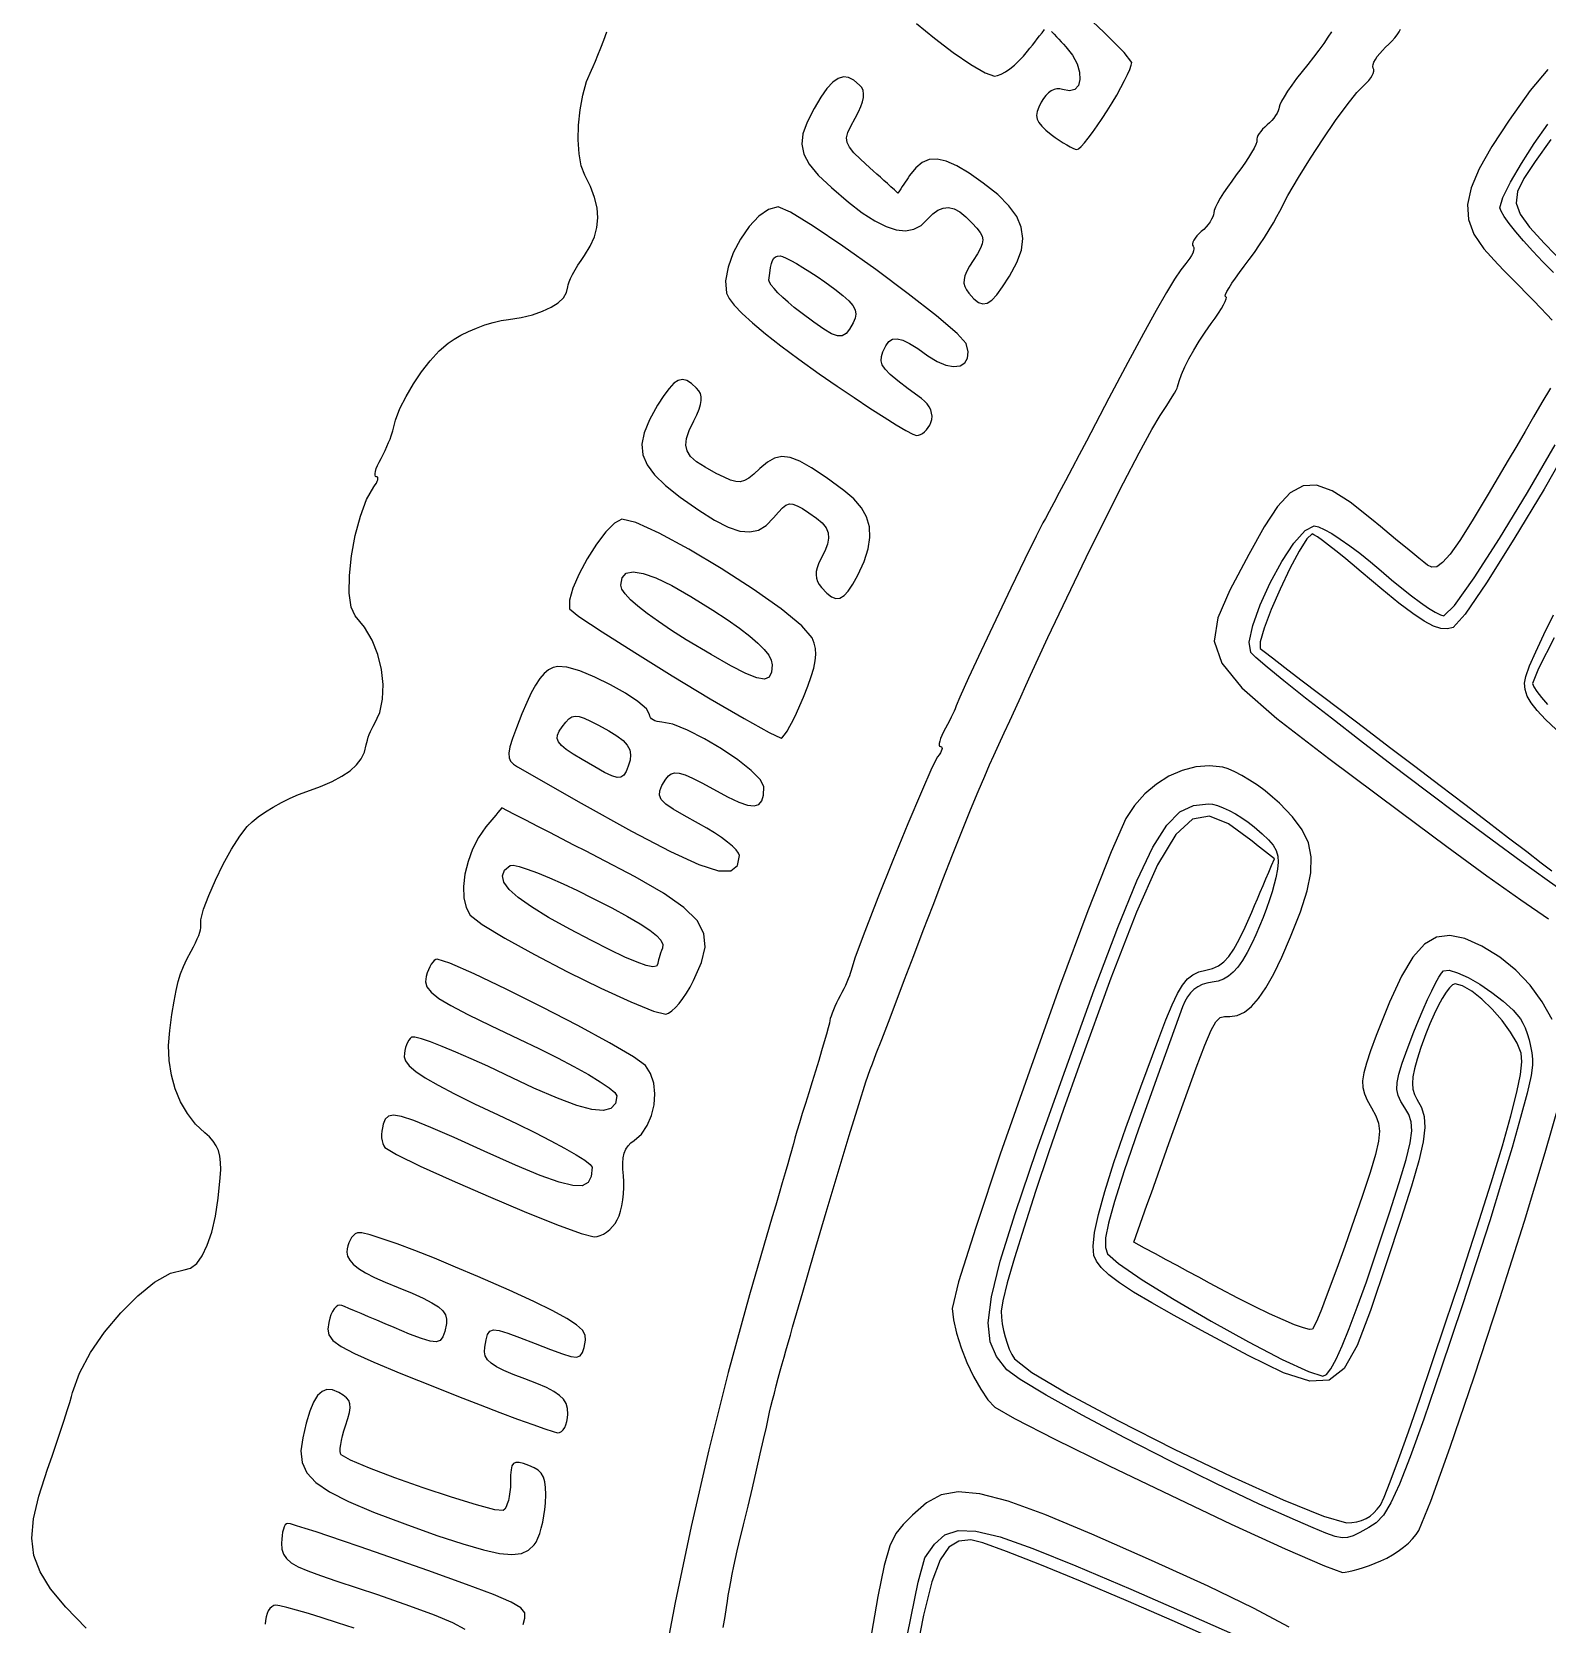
# Model space of a CAD drawing. Extents: x 7 to 348, y 3 to 340.
# Drawn here: x 10 to 62.3, y 200 to 255 of the extents above; entities that cross this region are included whole.
import ezdxf

# ---------------------------------------------------------------- set-up
doc = ezdxf.new("R2010")
doc.units = 0
doc.layers.get('0').update_dxf_attribs({"linetype": 'CONTINUOUS'})

msp = doc.modelspace()

# ---------------------------------------------------------------- linework, layer by layer
at = {"color": 7}
for points in [[(47.12523, 252.236111), (47.294444, 252.511989), (47.452517, 252.782098), (47.595973, 253.039618), (47.721342, 253.27772), (47.825146, 253.489584), (47.903909, 253.668392), (47.954156, 253.807313), (47.972416, 253.899532), (47.711543, 254.246177), (47.016803, 254.94381), (46.026499, 255.870004)], [(33.87112, 199.893118), (33.932904, 200.271803), (33.98196, 200.57905), (34.015974, 200.80097), (34.046606, 200.994089), (34.085973, 201.218792), (34.132438, 201.466975), (34.18437, 201.730539), (34.240137, 202.00138), (34.298103, 202.271393), (34.356638, 202.532474), (34.414107, 202.776526), (34.571102, 203.427793), (34.726414, 204.077892), (34.876695, 204.712485), (35.018596, 205.317231), (35.148768, 205.877789), (35.263867, 206.379826), (35.360545, 206.808999), (35.43545, 207.15097), (35.472345, 207.315743), (35.519383, 207.514001), (35.574636, 207.738221), (35.636166, 207.980878), (35.702045, 208.234452), (35.770343, 208.491415), (35.839123, 208.744244), (35.906456, 208.985414), (35.971517, 209.215064), (36.033786, 209.434876), (36.091789, 209.639639), (36.144048, 209.824145), (36.189087, 209.983183), (36.225435, 210.111546), (36.251625, 210.204027), (36.26616, 210.255414), (36.61294, 211.467892), (37.006685, 212.819592), (37.422114, 214.226448), (37.833941, 215.604378), (38.216885, 216.869312), (38.545668, 217.937182), (38.795003, 218.723904), (38.939611, 219.145414), (39.017538, 219.345202), (39.153759, 219.698615), (39.340748, 220.185971), (39.570985, 220.787595), (39.836942, 221.483806), (40.131103, 222.25493), (40.445936, 223.081286), (40.773923, 223.943192), (41.111215, 224.823822), (41.452721, 225.70383), (41.789042, 226.559776), (42.110793, 227.368224), (42.408571, 228.105727), (42.672991, 228.748852), (42.894654, 229.274153), (43.064168, 229.658192), (43.215851, 229.988948), (43.386409, 230.361544), (43.570031, 230.763242), (43.760909, 231.181312), (43.953232, 231.603017), (44.14119, 232.015631), (44.31897, 232.406413), (44.480765, 232.762637), (45.077346, 234.055768), (45.728845, 235.430946), (46.402442, 236.822429), (47.065319, 238.164463), (47.684662, 239.391303), (48.227655, 240.437202), (48.661478, 241.236415), (48.953316, 241.723192), (49.069492, 241.896149), (49.178851, 242.063072), (49.278932, 242.219906), (49.367273, 242.362603), (49.441408, 242.487109), (49.498871, 242.589372), (49.537205, 242.665343), (49.553941, 242.71097), (49.603299, 242.906547), (49.687288, 243.138054), (49.802277, 243.398641), (49.94463, 243.681467), (50.110712, 243.97968), (50.296888, 244.286436), (50.499526, 244.594888), (50.714992, 244.898192), (50.847566, 245.082444), (50.964177, 245.254334), (51.06278, 245.410101), (51.141322, 245.54598), (51.197761, 245.658214), (51.23005, 245.743041), (51.236146, 245.796695), (51.213992, 245.815406), (51.194688, 245.836996), (51.208912, 245.898904), (51.254039, 245.996779), (51.327471, 246.126279), (51.426581, 246.283065), (51.548764, 246.462798), (51.691393, 246.66113), (51.851862, 246.873728), (52.024418, 247.103604), (52.201702, 247.351465), (52.378661, 247.609495), (52.550255, 247.869885), (52.711437, 248.124813), (52.857163, 248.366475), (52.982382, 248.587048), (53.082055, 248.778728), (53.362857, 249.310621), (53.724189, 249.930965), (54.137585, 250.597199), (54.574587, 251.266748), (55.006731, 251.897055), (55.405556, 252.445545), (55.742603, 252.869658), (55.989403, 253.126827), (56.07689, 253.205996), (56.153324, 253.288241), (56.217405, 253.371158), (56.26783, 253.452351), (56.303297, 253.529417), (56.322488, 253.599961), (56.324181, 253.661582), (56.306966, 253.711877), (56.291951, 253.764872), (56.299966, 253.834228), (56.329247, 253.917004), (56.37804, 254.010256), (56.444602, 254.111043), (56.527181, 254.216425), (56.624028, 254.323455), (56.733395, 254.429195), (56.845443, 254.535805), (56.949975, 254.645329), (57.0447, 254.754651), (57.127335, 254.860654), (57.195587, 254.960219), (57.247172, 255.050231)], [(40.539769, 255.254407), (41.159554, 254.743097), (41.805993, 254.252259), (42.411574, 253.835332), (42.908784, 253.545741), (43.230114, 253.436922), (43.338874, 253.454081), (43.466735, 253.503817), (43.609012, 253.582641), (43.761017, 253.687049), (43.918068, 253.813536), (44.075474, 253.958604), (44.228552, 254.118739), (44.372617, 254.290449), (44.456251, 254.397312), (44.539885, 254.504176), (44.623519, 254.611039), (44.707152, 254.717906), (44.790786, 254.824769), (44.87442, 254.931632), (44.958054, 255.038496)], [(11.884803, 199.862496), (11.184859, 200.591036), (10.657263, 201.225181), (10.292022, 201.806062), (10.079146, 202.374805), (10.008641, 202.97254), (10.070516, 203.640402), (10.254779, 204.419516), (10.551438, 205.351013), (10.70641, 205.806294), (10.855101, 206.247732), (10.993964, 206.664475), (11.119449, 207.045664), (11.228009, 207.380445), (11.316094, 207.657962), (11.380156, 207.867357), (11.416645, 207.997778), (11.655849, 208.666822), (12.035858, 209.375039), (12.52074, 210.082861), (13.074566, 210.750714), (13.661407, 211.339035), (14.245332, 211.808255), (14.790411, 212.118801), (15.260714, 212.231111), (15.487916, 212.286904), (15.699073, 212.450765), (15.892107, 212.717422), (16.064941, 213.08161), (16.215498, 213.538054), (16.341701, 214.081484), (16.441473, 214.706632), (16.512737, 215.408225), (16.526944, 215.693049), (16.521737, 215.940956), (16.495219, 216.157426), (16.445497, 216.347957), (16.370673, 216.518033), (16.268852, 216.673148), (16.138136, 216.818789), (15.97663, 216.960447), (15.654614, 217.264364), (15.375575, 217.62446), (15.142416, 218.032265), (14.958039, 218.479322), (14.825343, 218.957164), (14.74723, 219.457332), (14.726602, 219.97136), (14.766361, 220.490788), (14.845013, 221.049672), (14.915886, 221.502932), (14.984963, 221.872598), (15.058232, 222.180689), (15.141677, 222.449229), (15.241284, 222.70024), (15.363038, 222.95575), (15.512926, 223.237778), (15.589439, 223.382388), (15.658487, 223.522867), (15.718727, 223.655738), (15.768814, 223.777528), (15.807402, 223.884767), (15.833149, 223.97398), (15.844709, 224.041699), (15.840735, 224.084444), (15.839719, 224.308563), (15.936838, 224.679823), (16.111723, 225.154236), (16.343992, 225.687822), (16.613263, 226.236586), (16.899154, 226.75655), (17.181282, 227.203725), (17.439265, 227.534123), (17.610143, 227.697623), (17.822579, 227.867763), (18.06813, 228.039563), (18.338356, 228.208036), (18.624817, 228.368205), (18.919071, 228.515082), (19.212679, 228.643685), (19.497198, 228.749033), (19.968121, 228.918287), (20.372008, 229.091826), (20.711764, 229.271912), (20.990296, 229.460809), (21.21051, 229.660789), (21.375312, 229.874112), (21.487608, 230.103048), (21.550305, 230.34986), (21.566028, 230.430838), (21.589503, 230.520488), (21.619589, 230.615837), (21.655142, 230.713912), (21.695018, 230.811747), (21.738074, 230.906371), (21.783165, 230.994814), (21.829148, 231.074101), (22.014013, 231.47495), (22.115305, 231.934656), (22.13657, 232.433216), (22.081359, 232.950636), (21.953216, 233.466914), (21.75569, 233.962047), (21.492317, 234.416038), (21.166667, 234.808889), (21.02446, 235.104534), (20.961855, 235.5852), (20.970843, 236.195517), (21.043421, 236.880115), (21.171578, 237.583622), (21.347308, 238.250668), (21.562605, 238.825879), (21.80946, 239.253889), (21.860509, 239.324755), (21.90081, 239.390865), (21.930006, 239.450776), (21.947738, 239.503037), (21.953645, 239.546206), (21.947371, 239.578831), (21.928558, 239.599462), (21.896847, 239.606658), (21.86669, 239.619612), (21.852331, 239.656758), (21.853093, 239.715483), (21.868319, 239.793185), (21.897331, 239.887255), (21.939458, 239.995095), (21.99403, 240.114094), (22.060376, 240.241653), (22.13161, 240.37568), (22.200192, 240.513224), (22.264468, 240.650375), (22.322786, 240.783237), (22.373493, 240.907897), (22.414935, 241.020453), (22.44546, 241.117001), (22.463415, 241.193639), (22.556406, 241.554635), (22.713995, 241.95663), (22.924733, 242.381515), (23.177167, 242.81119), (23.459848, 243.22755), (23.761323, 243.612489), (24.070142, 243.947902), (24.374853, 244.215689), (24.579787, 244.3563), (24.817855, 244.492896), (25.080495, 244.622097), (25.359145, 244.740526), (25.645241, 244.844807), (25.930221, 244.931562), (26.205521, 244.997416), (26.46258, 245.03899), (26.89193, 245.105448), (27.283583, 245.199543), (27.631514, 245.317967), (27.929697, 245.457416), (28.172106, 245.614577), (28.352715, 245.786154), (28.465502, 245.96883), (28.504435, 246.159308), (28.516175, 246.230981), (28.549847, 246.329739), (28.60308, 246.45114), (28.673511, 246.590744), (28.758788, 246.744109), (28.856538, 246.90679), (28.964409, 247.074346), (29.080038, 247.242338), (29.281421, 247.563956), (29.425727, 247.885483), (29.512979, 248.210629), (29.543196, 248.543109), (29.516385, 248.886633), (29.432585, 249.244917), (29.291801, 249.621672), (29.094056, 250.020613), (28.971597, 250.341384), (28.895564, 250.753942), (28.864271, 251.231219), (28.87604, 251.746148), (28.929162, 252.27166), (29.021957, 252.780693), (29.152742, 253.246173), (29.319826, 253.641039), (29.382439, 253.770291), (29.459596, 253.946547), (29.548262, 254.16197), (29.645408, 254.40872), (29.74801, 254.678956), (29.853039, 254.964842)], [(54.864059, 254.96303), (54.743189, 254.774051), (54.596857, 254.56121), (54.429107, 254.330604), (54.243997, 254.088324), (54.045572, 253.84046), (53.847148, 253.592784), (53.662035, 253.351044), (53.494288, 253.121293), (53.347953, 252.909584), (53.227086, 252.721974), (53.135736, 252.564516), (53.077957, 252.443268), (53.057806, 252.364282), (53.049339, 252.302882), (53.025096, 252.232033), (52.986782, 252.154258), (52.936086, 252.072078), (52.874709, 251.988012), (52.804348, 251.904582), (52.726706, 251.824307), (52.643478, 251.74971), (52.561487, 251.676871), (52.487387, 251.601633), (52.422628, 251.52617), (52.368659, 251.452642), (52.326932, 251.383221), (52.298908, 251.320074), (52.28601, 251.265365), (52.289707, 251.221265), (52.286038, 251.163478), (52.252045, 251.069546), (52.190644, 250.944383), (52.104767, 250.792909), (51.997345, 250.620039), (51.87131, 250.430693), (51.729589, 250.229793), (51.575118, 250.02225), (51.41941, 249.812525), (51.27415, 249.605363), (51.142513, 249.406125), (51.027683, 249.220166), (50.932836, 249.052842), (50.861152, 248.90951), (50.81581, 248.795526), (50.799977, 248.71625), (50.7912, 248.65039), (50.766026, 248.574865), (50.726247, 248.492332), (50.673612, 248.405452), (50.609887, 248.316885), (50.536836, 248.229295), (50.456225, 248.145337), (50.369814, 248.067672), (50.286437, 247.992928), (50.214516, 247.917338), (50.155201, 247.842972), (50.109653, 247.771909), (50.079027, 247.706219), (50.064464, 247.647976), (50.067004, 247.599256), (50.088058, 247.56213), (50.109676, 247.523183), (50.113966, 247.469242), (50.101943, 247.402745), (50.07468, 247.326136), (50.033199, 247.241853), (49.978547, 247.152332), (49.911768, 247.060017), (49.833905, 246.967347), (49.663336, 246.752316), (49.445141, 246.426541), (49.166247, 245.966671), (48.813582, 245.349344), (48.374077, 244.551206), (47.834654, 243.548899), (47.18225, 242.319068), (46.403788, 240.838352), (46.156031, 240.366378), (45.913238, 239.905309), (45.681556, 239.466721), (45.467137, 239.062187), (45.276124, 238.703287), (45.114667, 238.401595), (44.988912, 238.168682), (44.905007, 238.01613), (44.666975, 237.555662), (44.278663, 236.766591), (43.795744, 235.766291), (43.273904, 234.672138), (42.768819, 233.601503), (42.33617, 232.671761), (42.031632, 232.000284), (41.910889, 231.704444), (41.899459, 231.663138), (41.874877, 231.599548), (41.838682, 231.51686), (41.792404, 231.418254), (41.737574, 231.306915), (41.67573, 231.186028), (41.6084, 231.058771), (41.53712, 230.928333), (41.470055, 230.800775), (41.414816, 230.681776), (41.372082, 230.573936), (41.342541, 230.479865), (41.326878, 230.402164), (41.325749, 230.343439), (41.339889, 230.306293), (41.369971, 230.293339), (41.401424, 230.286142), (41.419486, 230.265512), (41.424595, 230.232887), (41.417144, 230.189718), (41.39753, 230.137456), (41.366186, 230.077546), (41.323514, 230.011436), (41.269926, 229.94057), (41.070967, 229.555579), (40.708755, 228.736946), (40.239781, 227.6242), (39.720534, 226.356867), (39.207505, 225.074477), (38.75718, 223.916556), (38.426046, 223.022634), (38.270598, 222.532236), (38.252818, 222.464023), (38.223949, 222.378118), (38.185499, 222.277988), (38.138975, 222.167111), (38.085889, 222.048959), (38.027751, 221.927002), (37.966074, 221.804715), (37.902365, 221.68557), (37.839035, 221.566424), (37.778444, 221.444137), (37.722025, 221.32218), (37.671211, 221.204028), (37.627439, 221.093151), (37.592141, 220.993022), (37.566741, 220.907116), (37.552686, 220.838903), (37.533241, 220.744771), (37.492407, 220.584573), (37.432688, 220.366994), (37.356604, 220.100717), (37.266674, 219.794418), (37.165413, 219.456785), (37.055335, 219.096497), (36.938963, 218.722236), (36.821243, 218.345094), (36.707304, 217.976552), (36.599932, 217.625868), (36.501917, 217.302306), (36.416048, 217.015122), (36.345114, 216.773579), (36.291901, 216.586937), (36.259197, 216.464459), (36.22609, 216.339098), (36.171725, 216.144201), (36.098968, 215.889609), (36.010692, 215.585159), (35.909761, 215.240692), (35.799045, 214.866045), (35.681415, 214.471058), (35.56, 214.065556), (34.773074, 211.365815), (34.044738, 208.685522), (33.374804, 206.023831), (32.763085, 203.3799), (32.209396, 200.752885), (31.713551, 198.141937)], [(45.20596, 254.9705), (45.288096, 254.883071), (45.370231, 254.795641), (45.452369, 254.708208), (45.534504, 254.620779), (45.616642, 254.533349), (45.698777, 254.44592), (45.926152, 254.155866), (46.081439, 253.859671), (46.166092, 253.575524), (46.181558, 253.321625), (46.129313, 253.11617), (46.010805, 252.977354), (45.827487, 252.923367), (45.580819, 252.972412), (45.48555, 252.995667), (45.387599, 252.994538), (45.288762, 252.970013), (45.190836, 252.92319), (45.095612, 252.855146), (45.004891, 252.766946), (44.920464, 252.659665), (44.844132, 252.534364), (44.75813, 252.359112), (44.704745, 252.208267), (44.686175, 252.074799), (44.704632, 251.951685), (44.762296, 251.831898), (44.861381, 251.708418), (45.00409, 251.574213), (45.192617, 251.422258), (45.331216, 251.318858), (45.468848, 251.222146), (45.601904, 251.134259), (45.726776, 251.057328), (45.83986, 250.993492), (45.93754, 250.944882), (46.016215, 250.913635), (46.072275, 250.901866), (46.131872, 250.927972), (46.220685, 251.005213), (46.334395, 251.128124), (46.468685, 251.291228), (46.619233, 251.489055), (46.781723, 251.716131), (46.951832, 251.966987), (47.12523, 252.236111)], [(43.749832, 246.529832), (44.004732, 246.999458), (44.159712, 247.430874), (44.212121, 247.833453), (44.15932, 248.216555), (43.998659, 248.589552), (43.7275, 248.961811), (43.343195, 249.342696), (42.8431, 249.741574), (42.354839, 250.082225), (41.93343, 250.333084), (41.569871, 250.495082), (41.255165, 250.569154), (40.980306, 250.556228), (40.7363, 250.45725), (40.51414, 250.273143), (40.30483, 250.004845), (40.254329, 249.928784), (40.203826, 249.852725), (40.153325, 249.776663), (40.102821, 249.700604), (40.05232, 249.624545), (40.001817, 249.548483), (39.951316, 249.472425), (39.900812, 249.396363), (39.779442, 249.506046), (39.658073, 249.615729), (39.536703, 249.725411), (39.415333, 249.835094), (39.293961, 249.944774), (39.172591, 250.054457), (39.051222, 250.16414), (38.929852, 250.273823), (38.613083, 250.563019), (38.380272, 250.791718), (38.225657, 250.979384), (38.143474, 251.145489), (38.127951, 251.309502), (38.173352, 251.490892), (38.273905, 251.709126), (38.423844, 251.983672), (38.536643, 252.197006), (38.622108, 252.385424), (38.680568, 252.551297), (38.712343, 252.697011), (38.717762, 252.82494), (38.697131, 252.937462), (38.650793, 253.036959), (38.579064, 253.125805), (38.383345, 253.293084), (38.197395, 253.388704), (38.016251, 253.410096), (37.834957, 253.35471), (37.64856, 253.219977), (37.452102, 253.003335), (37.240625, 252.702218), (37.009172, 252.314064), (36.769415, 251.848699), (36.623571, 251.447249), (36.580185, 251.086496), (36.647803, 250.743209), (36.834976, 250.394168), (37.150249, 250.016145), (37.602168, 249.585917), (38.199283, 249.08026), (38.671709, 248.717274), (39.101835, 248.438134), (39.491945, 248.242351), (39.844325, 248.129436), (40.161255, 248.098897), (40.445024, 248.150247), (40.697915, 248.282996), (40.922222, 248.496667), (41.100389, 248.682685), (41.279496, 248.811062), (41.461222, 248.881657), (41.647243, 248.894329), (41.839244, 248.848922), (42.038899, 248.745293), (42.247893, 248.583298), (42.4679, 248.362792), (42.624327, 248.184619), (42.73646, 248.036526), (42.804548, 247.905905), (42.82882, 247.780158), (42.809544, 247.646684), (42.746941, 247.492884), (42.641266, 247.30616), (42.492758, 247.073905), (42.36766, 246.873124), (42.274371, 246.698618), (42.212291, 246.545648), (42.180818, 246.409467), (42.179407, 246.285331), (42.207347, 246.168503), (42.264099, 246.054234), (42.349056, 245.937786), (42.524553, 245.745694), (42.682812, 245.622394), (42.832398, 245.571504), (42.981874, 245.59665), (43.139797, 245.701433), (43.314733, 245.889481), (43.515238, 246.164413), (43.74988, 246.529846), (43.74988, 246.529846), (43.74988, 246.529846), (43.74988, 246.529846), (43.749877, 246.529846), (43.749877, 246.529846), (43.749877, 246.529846), (43.749877, 246.529846), (43.749832, 246.529832)], [(62.325656, 253.667929), (61.726428, 252.941147), (60.99814, 251.911965), (60.396941, 251.003582), (59.958137, 250.235446), (59.679431, 249.578408), (59.558535, 249.003315), (59.593158, 248.481017), (59.781005, 247.982365), (60.119788, 247.478206), (60.607211, 246.93939), (60.836387, 246.707443), (61.082239, 246.457224), (61.337094, 246.196629), (61.593278, 245.933553), (61.843118, 245.675892), (62.078946, 245.431541), (62.293082, 245.2084), (62.477862, 245.014358)], [(62.529367, 246.654069), (62.157421, 247.029337), (61.810426, 247.395678), (61.49598, 247.743909), (61.221674, 248.064855), (60.995106, 248.349335), (60.82387, 248.588166), (60.715559, 248.772172), (60.677766, 248.89217), (60.776022, 249.239275), (61.038582, 249.772689), (61.417135, 250.420725), (61.863376, 251.111693), (62.328998, 251.773904)], [(62.436474, 251.242189), (61.89157, 250.483034), (61.506515, 249.904676), (61.288112, 249.448103), (61.243159, 249.054293), (61.378465, 248.66423), (61.700831, 248.218904), (62.21706, 247.659291), (62.933953, 246.926379)], [(41.03946, 241.480667), (41.06878, 241.58737), (41.076767, 241.696646), (41.064152, 241.806676), (41.031643, 241.91564), (40.979945, 242.021713), (40.909773, 242.123076), (40.821844, 242.217911), (40.716866, 242.304398), (40.249994, 242.644684), (39.892368, 242.916998), (39.632278, 243.135525), (39.458005, 243.314454), (39.357836, 243.46798), (39.320058, 243.610285), (39.332956, 243.755562), (39.384819, 243.918001), (39.480459, 244.126388), (39.58864, 244.271828), (39.717116, 244.353661), (39.873654, 244.371216), (40.066008, 244.323842), (40.30194, 244.210871), (40.589208, 244.03164), (40.935574, 243.785486), (41.257957, 243.582596), (41.557674, 243.459545), (41.823564, 243.412814), (42.044473, 243.438892), (42.209246, 243.534269), (42.30672, 243.695426), (42.325742, 243.918856), (42.255158, 244.201038), (41.939896, 244.554872), (41.229929, 245.160348), (40.251834, 245.925368), (39.132191, 246.757825), (37.997582, 247.565618), (36.974585, 248.256645), (36.189779, 248.738802), (35.769745, 248.919989), (35.437284, 248.833457), (35.094776, 248.596774), (34.762866, 248.244309), (34.462195, 247.810424), (34.213402, 247.329486), (34.037129, 246.835862), (33.954017, 246.363919), (33.984709, 245.948025), (34.072079, 245.761219), (34.251849, 245.525651), (34.522461, 245.242675), (34.882359, 244.913641), (35.329989, 244.539905), (35.863792, 244.122823), (36.482218, 243.663747), (37.183706, 243.16403), (37.799546, 242.737445), (38.386797, 242.339007), (38.931695, 241.977472), (39.420481, 241.661589), (39.839392, 241.400118), (40.174664, 241.201812), (40.412529, 241.075424), (40.539233, 241.029707), (40.607657, 241.036763), (40.678501, 241.061598), (40.749711, 241.10238), (40.819234, 241.157249), (40.885023, 241.224364), (40.94502, 241.301871), (40.997178, 241.387921), (41.03946, 241.480667)], [(36.547778, 245.274084), (36.321585, 245.451074), (36.11168, 245.626729), (35.922577, 245.796449), (35.758792, 245.955639), (35.624838, 246.099697), (35.52523, 246.22403), (35.464482, 246.324038), (35.447097, 246.395121), (35.474755, 246.633848), (35.503324, 246.823332), (35.535314, 246.968939), (35.573219, 247.076033), (35.619543, 247.149987), (35.676775, 247.196164), (35.747421, 247.219927), (35.83397, 247.226644), (35.91481, 247.208441), (36.040114, 247.156309), (36.203568, 247.073891), (36.398866, 246.964841), (36.619696, 246.832814), (36.859752, 246.68147), (37.112719, 246.514456), (37.372293, 246.335434), (37.727357, 246.078923), (38.00451, 245.862018), (38.209593, 245.676364), (38.348449, 245.513603), (38.426915, 245.365374), (38.450847, 245.223326), (38.426068, 245.079094), (38.358414, 244.924323), (38.230731, 244.702646), (38.109308, 244.550142), (37.97692, 244.47014), (37.81635, 244.465963), (37.610375, 244.540938), (37.341773, 244.698393), (36.993322, 244.941654), (36.547778, 245.274084)], [(38.516086, 236.205985), (38.734215, 236.680446), (38.874327, 237.113775), (38.935575, 237.51104), (38.917118, 237.877302), (38.81812, 238.217623), (38.637735, 238.537061), (38.375122, 238.840687), (38.029442, 239.133558), (37.419969, 239.578227), (36.922826, 239.912042), (36.517301, 240.140431), (36.182673, 240.268819), (35.898229, 240.302635), (35.643253, 240.247305), (35.397025, 240.10826), (35.138834, 239.890929), (34.930859, 239.700791), (34.757992, 239.562279), (34.605468, 239.473757), (34.458518, 239.433585), (34.302378, 239.440133), (34.122278, 239.491746), (33.903454, 239.586795), (33.631138, 239.723639), (33.244866, 239.934375), (32.951584, 240.12527), (32.746078, 240.308432), (32.623145, 240.495966), (32.577569, 240.699979), (32.604126, 240.932581), (32.697637, 241.20587), (32.852876, 241.531961), (32.957911, 241.746569), (33.035788, 241.933572), (33.086796, 242.09642), (33.111237, 242.238564), (33.109261, 242.363456), (33.081434, 242.47455), (33.027899, 242.575292), (32.948959, 242.669136), (32.771839, 242.828445), (32.612147, 242.927592), (32.462484, 242.963308), (32.315452, 242.932328), (32.163653, 242.831386), (31.999688, 242.657215), (31.816156, 242.406548), (31.60566, 242.07612), (31.32398, 241.570377), (31.142867, 241.127351), (31.066192, 240.73128), (31.09783, 240.366409), (31.241644, 240.016987), (31.501509, 239.667257), (31.881293, 239.301463), (32.384865, 238.903849), (33.025001, 238.449587), (33.573271, 238.104815), (34.041721, 237.866846), (34.442386, 237.732996), (34.787315, 237.700577), (35.088551, 237.766908), (35.358135, 237.929296), (35.60811, 238.185063), (35.774478, 238.38526), (35.912493, 238.531036), (36.034393, 238.624169), (36.152418, 238.666429), (36.278806, 238.659599), (36.425787, 238.605435), (36.605605, 238.505721), (36.830497, 238.362225), (37.09024, 238.180107), (37.285476, 238.01116), (37.418549, 237.845989), (37.491805, 237.6752), (37.507582, 237.489388), (37.468248, 237.279163), (37.37614, 237.035123), (37.2336, 236.747871), (37.161955, 236.600452), (37.111867, 236.464721), (37.083407, 236.338581), (37.076662, 236.219949), (37.091676, 236.10673), (37.128552, 235.996833), (37.187353, 235.888169), (37.268158, 235.778647), (37.443989, 235.587867), (37.604073, 235.46341), (37.753454, 235.407), (37.897158, 235.420349), (38.040228, 235.505207), (38.187689, 235.663283), (38.344582, 235.896305), (38.516086, 236.205985)], [(62.418251, 242.665442), (62.127607, 242.168299), (61.836963, 241.671159), (61.546319, 241.174019), (61.255676, 240.676879), (60.965032, 240.179739), (60.273274, 239.004308), (59.721775, 238.090199), (59.289448, 237.410027), (58.955198, 236.936401), (58.697935, 236.641936), (58.49657, 236.499248), (58.330008, 236.480931), (58.177159, 236.559629), (58.054299, 236.656335), (57.881867, 236.794856), (57.667771, 236.968702), (57.419917, 237.171394), (57.146218, 237.396441), (56.854578, 237.63736), (56.552905, 237.887665), (56.249107, 238.140869), (55.50515, 238.727635), (54.882762, 239.120672), (54.351722, 239.311318), (53.881816, 239.290914), (53.442819, 239.050796), (53.004517, 238.582304), (52.536688, 237.876774), (52.009116, 236.925544), (51.358072, 235.693018), (50.938168, 234.735802), (50.819899, 233.933865), (51.07377, 233.167174), (51.770272, 232.315695), (52.979904, 231.259397), (54.773161, 229.878241), (57.220544, 228.052201), (58.842199, 226.849398), (60.228759, 225.838187), (61.394854, 225.008829), (62.355103, 224.351573)], [(63.209678, 240.933763), (62.199029, 239.179015), (61.162051, 237.448872), (60.215997, 235.942889), (59.478124, 234.860626), (59.065685, 234.401639), (58.865285, 234.354271), (58.642654, 234.368608), (58.380873, 234.454883), (58.063028, 234.62335), (57.672201, 234.884259), (57.191475, 235.247863), (56.603937, 235.724406), (55.892669, 236.324143), (55.581663, 236.586689), (55.284892, 236.831618), (55.00933, 237.053574), (54.761943, 237.247199), (54.549703, 237.407123), (54.379577, 237.527993), (54.258532, 237.604447), (54.193542, 237.631117), (54.015973, 237.469663), (53.747839, 237.042317), (53.42787, 236.434596), (53.094791, 235.732018), (52.787327, 235.020098), (52.544204, 234.384362), (52.404148, 233.910319), (52.405842, 233.683494), (52.538156, 233.577979), (52.828619, 233.353082), (53.258932, 233.022767), (53.810792, 232.601), (54.465903, 232.101743), (55.20596, 231.538961), (56.012667, 230.926623), (56.867719, 230.278692), (57.745983, 229.612972), (58.619221, 228.949648), (59.464462, 228.306263), (60.258743, 227.700357), (60.979098, 227.149468), (61.602561, 226.671135), (62.106167, 226.282899), (62.466951, 226.002302)], [(58.137778, 228.755733), (56.970018, 229.644095), (55.869851, 230.488614), (54.86212, 231.269675), (53.971675, 231.96767), (53.223363, 232.56299), (52.642033, 233.036025), (52.252527, 233.367165), (52.0797, 233.536798), (52.026501, 233.897763), (52.148088, 234.474704), (52.40375, 235.18622), (52.752777, 235.950907), (53.154461, 236.687366), (53.568095, 237.31419), (53.952967, 237.74998), (54.268373, 237.913333), (54.412351, 237.881651), (54.616426, 237.790855), (54.871146, 237.647302), (55.167053, 237.457369), (55.494696, 237.227415), (55.844618, 236.963811), (56.207364, 236.672919), (56.573482, 236.361111), (56.936787, 236.049304), (57.29147, 235.758411), (57.628646, 235.494807), (57.939424, 235.264853), (58.214915, 235.07492), (58.446227, 234.931368), (58.624476, 234.840571), (58.740768, 234.808889), (59.109184, 235.165463), (59.786026, 236.114415), (60.663348, 237.474596), (61.633213, 239.064856), (62.587674, 240.704037)], [(36.640194, 231.997673), (36.791683, 232.377519), (36.908723, 232.708086), (36.992346, 232.996286), (37.043586, 233.24903), (37.063454, 233.473238), (37.053012, 233.675823), (37.013281, 233.863701), (36.945288, 234.043784), (36.586005, 234.460119), (35.866457, 235.045673), (34.90063, 235.729484), (33.802526, 236.440591), (32.68614, 237.108026), (31.66546, 237.660832), (30.854483, 238.028043), (30.367207, 238.138699), (30.115837, 238.005744), (29.814647, 237.701969), (29.492293, 237.276569), (29.177434, 236.778744), (28.898731, 236.257685), (28.684844, 235.762588), (28.564431, 235.342647), (28.566124, 235.047059), (28.888662, 234.785744), (29.690893, 234.250298), (30.817416, 233.535514), (32.112822, 232.736176), (33.421701, 231.947074), (34.588645, 231.262998), (35.45825, 230.778733), (35.875107, 230.589068), (35.922131, 230.615371), (35.989319, 230.696028), (36.073532, 230.825252), (36.171632, 230.997263), (36.280479, 231.206288), (36.396941, 231.446547), (36.517879, 231.712265), (36.640194, 231.997673)], [(32.596667, 233.983084), (32.086214, 234.304784), (31.636386, 234.605604), (31.249476, 234.883638), (30.927774, 235.136972), (30.673573, 235.363695), (30.489167, 235.5619), (30.376839, 235.729678), (30.338889, 235.865114), (30.38532, 236.120889), (30.526428, 236.274254), (30.76494, 236.32447), (31.103581, 236.270797), (31.54507, 236.112499), (32.092135, 235.848827), (32.7475, 235.479048), (33.513889, 235.00242), (34.010092, 234.674427), (34.433524, 234.376578), (34.786217, 234.106999), (35.070215, 233.863811), (35.287554, 233.645137), (35.440273, 233.449094), (35.530409, 233.273812), (35.56, 233.117407), (35.536491, 232.856986), (35.452976, 232.690467), (35.289888, 232.62356), (35.027678, 232.661974), (34.646799, 232.811424), (34.127702, 233.077619), (33.450838, 233.466267), (32.596667, 233.983084)], [(62.617917, 230.881388), (62.248011, 231.230867), (61.964621, 231.533703), (61.75916, 231.799889), (61.623036, 232.039428), (61.54766, 232.262316), (61.524433, 232.478552), (61.570799, 232.708013), (61.703847, 233.077444), (61.914495, 233.568172), (62.193664, 234.161522), (62.532274, 234.838819)], [(62.548937, 234.048898), (62.009463, 232.991242), (61.806647, 232.471276), (61.842647, 232.355026), (61.945828, 232.191159), (62.108955, 231.987228), (62.32479, 231.750774)], [(34.42679, 226.536275), (34.398822, 226.619277), (34.317074, 226.727015), (34.187305, 226.854961), (34.015282, 226.998592), (33.806776, 227.153383), (33.567551, 227.314805), (33.303368, 227.478342), (33.02, 227.639462), (32.521514, 227.91387), (32.148732, 228.132403), (31.889802, 228.311027), (31.732869, 228.465713), (31.666084, 228.612426), (31.677599, 228.767143), (31.755546, 228.945824), (31.88808, 229.164444), (31.97709, 229.281115), (32.077231, 229.35677), (32.199656, 229.389068), (32.355525, 229.375662), (32.55599, 229.314214), (32.812214, 229.202378), (33.135353, 229.037811), (33.53656, 228.818169), (34.01691, 228.56013), (34.404512, 228.377967), (34.708208, 228.272106), (34.936851, 228.242978), (35.099281, 228.291006), (35.204349, 228.41662), (35.260901, 228.620247), (35.277778, 228.902316), (35.159208, 229.144409), (34.839789, 229.466402), (34.373967, 229.833715), (33.81618, 230.211777), (33.220877, 230.566011), (32.642497, 230.861842), (32.135482, 231.064695), (31.754276, 231.139997), (31.668379, 231.145218), (31.588244, 231.160148), (31.515626, 231.18377), (31.452278, 231.215023), (31.399954, 231.252861), (31.360409, 231.296233), (31.335404, 231.344097), (31.326684, 231.395403), (31.216908, 231.595253), (30.922011, 231.851908), (30.493634, 232.138203), (29.983413, 232.426962), (29.442994, 232.691011), (28.924016, 232.903186), (28.478116, 233.03631), (28.156939, 233.063206), (27.995965, 233.02037), (27.842008, 232.937883), (27.692545, 232.812387), (27.545053, 232.640525), (27.397009, 232.418935), (27.245889, 232.14426), (27.089172, 231.813137), (26.924333, 231.422214), (26.735664, 230.945526), (26.598051, 230.571997), (26.510112, 230.285603), (26.470466, 230.07033), (26.477733, 229.91016), (26.530529, 229.789073), (26.627474, 229.691054), (26.767185, 229.600083), (28.963452, 228.34243), (30.706366, 227.37445), (32.045629, 226.676258), (33.030949, 226.22797), (33.712022, 226.009711), (34.138555, 226.001583), (34.360249, 226.183729), (34.42679, 226.536275)], [(29.00021, 229.845227), (28.687818, 230.03556), (28.45089, 230.194375), (28.284083, 230.330513), (28.182062, 230.452823), (28.139492, 230.570148), (28.151035, 230.691334), (28.211353, 230.825226), (28.31511, 230.980669), (28.434789, 231.136661), (28.541371, 231.248983), (28.646634, 231.318141), (28.762356, 231.344642), (28.900309, 231.328979), (29.072276, 231.271657), (29.290024, 231.173181), (29.565338, 231.034057), (29.920805, 230.841271), (30.201602, 230.666346), (30.412614, 230.502519), (30.558723, 230.343033), (30.644815, 230.181125), (30.675775, 230.01003), (30.656471, 229.822993), (30.59182, 229.613251), (30.515905, 229.432084), (30.437088, 229.306264), (30.339242, 229.238141), (30.206242, 229.23007), (30.021962, 229.284389), (29.770276, 229.403458), (29.435064, 229.589624), (29.00021, 229.845227)], [(62.476679, 220.877982), (62.138992, 221.488714), (61.720953, 222.057942), (61.229771, 222.574414), (60.672647, 223.026882), (60.056793, 223.404086), (59.46357, 223.666575), (58.947806, 223.776348), (58.490406, 223.717282), (58.072277, 223.47325), (57.674324, 223.028135), (57.277454, 222.365804), (56.862574, 221.470141), (56.410586, 220.325016), (56.213575, 219.789711), (56.070175, 219.367286), (55.978747, 219.033127), (55.937644, 218.76262), (55.945207, 218.531149), (55.999823, 218.314103), (56.099834, 218.086867), (56.243595, 217.824823), (56.388971, 217.554059), (56.482813, 217.300686), (56.51785, 217.021131), (56.48682, 216.671824), (56.382457, 216.209189), (56.197494, 215.58966), (55.924667, 214.76966), (55.556709, 213.705621), (55.321319, 213.036559), (55.093997, 212.403955), (54.880273, 211.822253), (54.685672, 211.305905), (54.515721, 210.869355), (54.375947, 210.527053), (54.271884, 210.293447), (54.20905, 210.182988), (54.108773, 210.172884), (53.897395, 210.226947), (53.587966, 210.339435), (53.193535, 210.504631), (52.72716, 210.716808), (52.201888, 210.970249), (51.630772, 211.259234), (51.026867, 211.578032), (50.653563, 211.779124), (50.28026, 211.980216), (49.906956, 212.181307), (49.533652, 212.382399), (49.160348, 212.583491), (48.787044, 212.784583), (48.413741, 212.985675), (48.040437, 213.186766), (48.192151, 213.612106), (48.343862, 214.037446), (48.495577, 214.462786), (48.647291, 214.888129), (48.799005, 215.313469), (48.950716, 215.738809), (49.102431, 216.164149), (49.254145, 216.589489), (49.790706, 218.093527), (50.193293, 219.208313), (50.489683, 219.992013), (50.707651, 220.50279), (50.874978, 220.798811), (51.019442, 220.93824), (51.168816, 220.979244), (51.350884, 220.98009), (51.607683, 221.015571), (51.85649, 221.126231), (52.102154, 221.318399), (52.349521, 221.598397), (52.60344, 221.972556), (52.868759, 222.4472), (53.15033, 223.028657), (53.452993, 223.723254), (53.792648, 224.586876), (54.025856, 225.317894), (54.150531, 225.941596), (54.164586, 226.483285), (54.065943, 226.968253), (53.852513, 227.421798), (53.522214, 227.869217), (53.072961, 228.335803), (52.831924, 228.552426), (52.573572, 228.761869), (52.30596, 228.959021), (52.03713, 229.138776), (51.775134, 229.296025), (51.52802, 229.425655), (51.30384, 229.522559), (51.110636, 229.581625), (50.652206, 229.633334), (50.182746, 229.595149), (49.713577, 229.473066), (49.256024, 229.273072), (48.821408, 229.001153), (48.421053, 228.6633), (48.066283, 228.265507), (47.768417, 227.813757), (47.255354, 226.665519), (46.455906, 224.623384), (45.479538, 221.996285), (44.435711, 219.093155), (43.43389, 216.222924), (42.583535, 213.694526), (41.994108, 211.816891), (41.775072, 210.898949), (41.815111, 210.505918), (41.921323, 210.045441), (42.08114, 209.546616), (42.282003, 209.038548), (42.511339, 208.550335), (42.756588, 208.111076), (43.00518, 207.749874), (43.244553, 207.495829), (43.918296, 207.104161), (45.31483, 206.388936), (47.190711, 205.465982), (49.302492, 204.451119), (51.406733, 203.460164), (53.259984, 202.608942), (54.618808, 202.013272), (55.239756, 201.788979), (55.334826, 201.797135), (55.461236, 201.820503), (55.613526, 201.857443), (55.786226, 201.906319), (55.973878, 201.965495), (56.171013, 202.03333), (56.372173, 202.108187), (56.571904, 202.188329)], [(63.05646, 225.159533), (62.306711, 225.684097), (61.415078, 226.323652), (60.406449, 227.060543), (59.305715, 227.877124), (58.137778, 228.755733)], [(32.849569, 222.217107), (33.12057, 222.842701), (33.248439, 223.374241), (33.207108, 223.84532), (32.970512, 224.289535), (32.51259, 224.740481), (31.807269, 225.231754), (30.828491, 225.796946), (29.550185, 226.46966), (29.134593, 226.683037), (28.719004, 226.896411), (28.303412, 227.109788), (27.88782, 227.323165), (27.472229, 227.536539), (27.056638, 227.749916), (26.641047, 227.96329), (26.225455, 228.176667), (26.157352, 228.094774), (26.089248, 228.012882), (26.021145, 227.930989), (25.953041, 227.849097), (25.884938, 227.767205), (25.816834, 227.685312), (25.748731, 227.60342), (25.680627, 227.521527), (25.427413, 227.161132), (25.220142, 226.754735), (25.062389, 226.322498), (24.957726, 225.884576), (24.909727, 225.461133), (24.921964, 225.072327), (24.99801, 224.738317), (25.141439, 224.479268), (25.551915, 224.157723), (26.33004, 223.682501), (27.353881, 223.115341), (28.501501, 222.51799), (29.65097, 221.952188), (30.68035, 221.479677), (31.46771, 221.162203), (31.891111, 221.061503), (31.987073, 221.095847), (32.097709, 221.171129), (32.21909, 221.28261), (32.347284, 221.42555), (32.478359, 221.595211), (32.608385, 221.786848), (32.733432, 221.995729), (32.849569, 222.217107)], [(53.622222, 203.592348), (52.371628, 204.145679), (50.897776, 204.84314), (49.313087, 205.626208), (47.729981, 206.436358), (46.260882, 207.215071), (45.018206, 207.903826), (44.114381, 208.444095), (43.661827, 208.77736), (43.302733, 209.239186), (43.081609, 209.750872), (43.016794, 210.40668), (43.126623, 211.300867), (43.429436, 212.527684), (43.943572, 214.181396), (44.687363, 216.356255), (45.679154, 219.146518), (46.677219, 221.902051), (47.486522, 224.049423), (48.147001, 225.662834), (48.69859, 226.816499), (49.181224, 227.584618), (49.634834, 228.0414), (50.099361, 228.261051), (50.614732, 228.317778), (50.760624, 228.301606), (50.934146, 228.255297), (51.12882, 228.182083), (51.338175, 228.085213), (51.555737, 227.967929), (51.775035, 227.833487), (51.989595, 227.685126), (52.192944, 227.526096), (52.476281, 227.282457), (52.693353, 227.073821), (52.850186, 226.886), (52.952805, 226.70479), (53.007237, 226.516003), (53.019514, 226.305443), (52.995638, 226.058908), (52.94166, 225.762208), (52.88891, 225.540988), (52.815222, 225.284501), (52.72396, 225.001946), (52.618485, 224.702514), (52.502164, 224.395405), (52.378359, 224.089818), (52.25043, 223.794947), (52.121743, 223.519986), (51.950343, 223.186024), (51.788238, 222.908244), (51.630749, 222.682029), (51.473213, 222.502758), (51.310958, 222.365818), (51.139313, 222.266586), (50.953608, 222.20045), (50.749172, 222.162788), (50.56398, 222.130623), (50.396628, 222.078742), (50.246308, 222.006485), (50.11221, 221.913176), (49.993522, 221.798154), (49.889433, 221.660751), (49.799136, 221.500294), (49.721821, 221.316121), (48.867562, 218.948706), (48.204405, 217.083242), (47.712619, 215.654729), (47.372465, 214.59816), (47.164202, 213.848529), (47.068097, 213.340837), (47.064399, 213.010078), (47.133397, 212.791246), (47.510861, 212.448851), (48.32549, 211.894361), (49.437575, 211.207215), (50.707417, 210.466861), (51.995313, 209.75274), (53.161559, 209.144294), (54.066451, 208.720969), (54.570286, 208.562208), (54.690642, 208.626343), (54.84044, 208.820382), (55.020741, 209.146778), (55.232594, 209.607983), (55.47706, 210.206443), (55.755193, 210.944618), (56.068047, 211.824954), (56.416679, 212.849903), (56.866742, 214.205205), (57.203794, 215.25219), (57.437579, 216.040245), (57.577846, 216.618758), (57.634347, 217.037118), (57.616821, 217.34471), (57.53503, 217.590923), (57.398717, 217.825145), (57.261509, 218.048521), (57.168663, 218.251811), (57.12313, 218.460024), (57.127843, 218.698168), (57.185783, 218.991253), (57.299885, 219.364289), (57.473102, 219.842286), (57.708382, 220.450255), (57.866455, 220.842789), (58.024302, 221.215404), (58.177729, 221.559484), (58.322535, 221.866418), (58.454527, 222.127592), (58.569504, 222.33439), (58.663273, 222.478199), (58.731633, 222.550406), (58.923171, 222.572222), (59.216863, 222.489824), (59.581624, 222.322621), (59.986367, 222.090028), (60.400012, 221.811455), (60.791474, 221.506322), (61.129666, 221.194043), (61.383511, 220.894032), (61.468508, 220.752365), (61.547801, 220.580929), (61.619658, 220.386281), (61.682342, 220.174984), (61.734116, 219.953597), (61.773246, 219.72868), (61.797997, 219.506797), (61.806633, 219.294504), (61.757151, 218.946095), (61.615337, 218.33409), (61.391131, 217.492411), (61.094482, 216.454965), (60.735329, 215.255667), (60.323614, 213.928438), (59.869287, 212.507187), (59.382287, 211.025827), (58.639885, 208.809836), (58.049566, 207.084117), (57.58364, 205.782776), (57.21442, 204.839909), (56.914212, 204.189615), (56.655324, 203.765997), (56.410064, 203.503149), (56.150747, 203.335173), (55.842467, 203.170866), (55.613238, 203.054424), (55.422416, 202.989976), (55.229371, 202.98165), (54.993461, 203.033593), (54.674053, 203.149928), (54.230507, 203.334792), (53.622222, 203.592348)], [(56.550484, 204.117222), (56.678604, 204.389335), (56.889977, 204.922631), (57.173408, 205.685461), (57.517702, 206.646165), (57.91167, 207.773095), (58.34411, 209.034594), (58.803836, 210.399009), (59.279652, 211.834688), (59.881637, 213.682984), (60.374502, 215.235742), (60.764826, 216.517305), (61.05919, 217.552022), (61.264179, 218.36424), (61.386376, 218.978299), (61.432361, 219.418549), (61.408711, 219.709337), (61.273969, 220.056075), (61.046193, 220.442257), (60.750464, 220.841477), (60.411851, 221.227325), (60.055433, 221.5734), (59.706287, 221.853289), (59.389487, 222.040588), (59.130111, 222.108889), (59.044798, 222.073642), (58.939729, 221.972629), (58.819026, 221.812928), (58.686807, 221.601623), (58.547198, 221.3458), (58.404317, 221.052537), (58.262286, 220.728918), (58.12523, 220.382028), (57.952259, 219.905284), (57.820396, 219.505567), (57.728141, 219.172226), (57.673996, 218.894598), (57.65647, 218.662024), (57.674053, 218.463853), (57.725262, 218.289423), (57.808594, 218.12808), (57.969635, 217.833115), (58.066392, 217.523102), (58.089535, 217.147312), (58.029718, 216.655007), (57.877611, 215.99545), (57.623885, 215.117909), (57.2592, 213.971646), (56.774227, 212.505928), (56.213344, 210.83434), (55.74991, 209.617169), (55.301035, 208.823825), (54.783826, 208.423716), (54.115394, 208.386245), (53.212848, 208.680826), (51.993292, 209.276865), (50.373842, 210.143767), (49.436844, 210.653839), (48.662201, 211.091681), (48.036322, 211.466769), (47.545622, 211.788578), (47.176521, 212.066592), (46.915426, 212.310283), (46.748759, 212.529132), (46.662933, 212.732614), (46.636376, 213.053625), (46.68772, 213.518118), (46.821765, 214.142142), (47.0433, 214.941745), (47.357129, 215.932972), (47.768047, 217.131872), (48.280851, 218.554489), (48.90034, 220.216877), (49.14946, 220.863044), (49.362126, 221.374902), (49.55006, 221.769438), (49.72499, 222.063637), (49.898633, 222.274488), (50.082721, 222.418978), (50.288972, 222.514095), (50.529112, 222.576825), (50.761194, 222.638106), (50.965004, 222.729995), (51.14975, 222.864138), (51.324631, 223.052174), (51.498858, 223.305754), (51.681631, 223.636518), (51.882156, 224.056112), (52.109641, 224.576177), (52.207372, 224.806129), (52.305102, 225.036081), (52.402833, 225.266033), (52.500567, 225.495985), (52.598297, 225.725936), (52.696028, 225.955888), (52.793759, 226.18584), (52.89149, 226.415792), (52.789743, 226.496922), (52.687993, 226.578053), (52.586247, 226.659186), (52.484497, 226.740316), (52.38275, 226.821447), (52.281001, 226.902577), (52.179254, 226.983711), (52.077504, 227.064841), (51.305138, 227.622077), (50.652909, 227.888128), (50.06528, 227.79009), (49.486701, 227.255047), (48.861639, 226.210091), (48.134544, 224.582318), (47.249879, 222.29881), (46.15211, 219.286667), (45.611886, 217.763996), (45.107894, 216.304201), (44.651162, 214.942036), (44.252724, 213.712264), (43.92361, 212.649638), (43.674854, 211.78892), (43.517484, 211.16487), (43.462533, 210.812242), (43.471846, 210.598865), (43.498685, 210.373905), (43.541146, 210.144146), (43.59735, 209.916355), (43.665411, 209.697312), (43.743451, 209.493787), (43.82958, 209.312561), (43.921914, 209.160406), (44.527399, 208.691748), (45.788459, 207.948107), (47.495409, 207.032962), (49.438568, 206.049787), (51.408251, 205.102056), (53.194774, 204.293244), (54.588455, 203.726824), (55.379609, 203.506273), (55.565017, 203.510761), (55.739767, 203.536048), (55.903611, 203.581999), (56.056296, 203.648488), (56.197573, 203.735387), (56.327198, 203.842564), (56.444919, 203.969888), (56.550484, 204.117222)], [(28.575, 223.992276), (27.840966, 224.400068), (27.250015, 224.76261), (26.79871, 225.083579), (26.483613, 225.366651), (26.301285, 225.6155), (26.248291, 225.833807), (26.321191, 226.025242), (26.516549, 226.193485), (26.623355, 226.200569), (26.82466, 226.156128), (27.108791, 226.064772), (27.464072, 225.931129), (27.878826, 225.759823), (28.341379, 225.555474), (28.840055, 225.322711), (29.363176, 225.066154), (30.023898, 224.727962), (30.568471, 224.43442), (31.003641, 224.180708), (31.336147, 223.962), (31.572736, 223.773472), (31.720147, 223.610297), (31.78512, 223.467651), (31.774395, 223.34071), (31.741147, 223.251657), (31.710128, 223.16392), (31.682018, 223.079756), (31.657493, 223.001414), (31.63723, 222.931149), (31.621933, 222.871216), (31.612253, 222.823865), (31.608866, 222.791353), (31.566623, 222.709929), (31.436942, 222.691161), (31.215403, 222.736794), (30.897579, 222.848579), (30.479046, 223.028267), (29.955386, 223.277613), (29.322169, 223.598365), (28.575, 223.992276)], [(30.214974, 213.956575), (30.276904, 214.095302), (30.330419, 214.261232), (30.374649, 214.448122), (30.40873, 214.64973), (30.431788, 214.859816), (30.442964, 215.072135), (30.441271, 215.280449), (30.426087, 215.47851), (30.406473, 215.709023), (30.404779, 215.914359), (30.421487, 216.096043), (30.457033, 216.255594), (30.511891, 216.394535), (30.586522, 216.514389), (30.681388, 216.616678), (30.79695, 216.702919), (31.049474, 216.920516), (31.25028, 217.212291), (31.396068, 217.556235), (31.48354, 217.930329), (31.509391, 218.312565), (31.470335, 218.680922), (31.363065, 219.013391), (31.184286, 219.287954), (30.769978, 219.5855), (29.947799, 220.066664), (28.852568, 220.662621), (27.619108, 221.304553), (26.382244, 221.923633), (25.276797, 222.451041), (24.43759, 222.817958), (23.999551, 222.955556), (23.950777, 222.943448), (23.899159, 222.908774), (23.846265, 222.853956), (23.793661, 222.781424), (23.742914, 222.693608), (23.695592, 222.592945), (23.653261, 222.48186), (23.617488, 222.362787), (23.594532, 222.176569), (23.64433, 221.998921), (23.791152, 221.813478), (24.059271, 221.603875), (24.472958, 221.353744), (25.056482, 221.046723), (25.834116, 220.66644), (26.830129, 220.196537), (27.51237, 219.870054), (28.146175, 219.551761), (28.718435, 219.249278), (29.216044, 218.970214), (29.62589, 218.722183), (29.934867, 218.512802), (30.129865, 218.349683), (30.197779, 218.240441), (30.148994, 217.973244), (29.99616, 217.804774), (29.729558, 217.736872), (29.339474, 217.771382), (28.816186, 217.910148), (28.149974, 218.155015), (27.331123, 218.507821), (26.349914, 218.970417), (25.746803, 219.257857), (25.17402, 219.519754), (24.644827, 219.750818), (24.172483, 219.945768), (23.77025, 220.09932), (23.451389, 220.206186), (23.22916, 220.26109), (23.116824, 220.258832), (23.065233, 220.216558), (23.017104, 220.157037), (22.97349, 220.083007), (22.935443, 219.997209), (22.904017, 219.90238), (22.880266, 219.801257), (22.865243, 219.69658), (22.860002, 219.591091), (22.901643, 219.442578), (23.031749, 219.274345), (23.258096, 219.081581), (23.588457, 218.859473), (24.030609, 218.603203), (24.592327, 218.307957), (25.281384, 217.96892), (26.105558, 217.58128), (26.757433, 217.27364), (27.365405, 216.97473), (27.91618, 216.691941), (28.396463, 216.432669), (28.792959, 216.204309), (29.092375, 216.014249), (29.281418, 215.869887), (29.346792, 215.778616), (29.314142, 215.460766), (29.209508, 215.245704), (29.007056, 215.137241), (28.680943, 215.139216), (28.205334, 215.255359), (27.554393, 215.489519), (26.702282, 215.845494), (25.623164, 216.327095), (24.581798, 216.797469), (23.782222, 217.148356), (23.19007, 217.388951), (22.770978, 217.528436), (22.490581, 217.576005), (22.314514, 217.540851), (22.20841, 217.432159), (22.137907, 217.25912), (22.106512, 217.140053), (22.08668, 217.019813), (22.078171, 216.901691), (22.080739, 216.788969), (22.094145, 216.684939), (22.118145, 216.592884), (22.152499, 216.516088), (22.196963, 216.457843), (22.598538, 216.216176), (23.416723, 215.816188), (24.514681, 215.316438), (25.755573, 214.775474), (27.002562, 214.251853), (28.118811, 213.80413), (28.967482, 213.490858), (29.411736, 213.370589), (29.51547, 213.380664), (29.624842, 213.413602), (29.736557, 213.466996), (29.847321, 213.538443), (29.953837, 213.625543), (30.052815, 213.725887), (30.140959, 213.837074), (30.214974, 213.956575)], [(56.571904, 202.188329), (56.770998, 202.281748), (56.970368, 202.394377), (57.164678, 202.52193), (57.348591, 202.660117), (57.516768, 202.804655), (57.663865, 202.951258), (57.784551, 203.095634), (57.873482, 203.2335), (58.294476, 204.251583), (58.963425, 206.119118), (59.786607, 208.545865), (60.670293, 211.241581), (61.520756, 213.916023), (62.244272, 216.278951), (62.747113, 218.040119)], [(28.504444, 207.256868), (28.490813, 207.449067), (28.444489, 207.616225), (28.357305, 207.765009), (28.2211, 207.902088), (28.027707, 208.034122), (27.768963, 208.167777), (27.436707, 208.309724), (27.022772, 208.466622), (26.619928, 208.619316), (26.295687, 208.757215), (26.043577, 208.885437), (25.857126, 209.009093), (25.729864, 209.133293), (25.655319, 209.263155), (25.627018, 209.403786), (25.638491, 209.560307), (25.685234, 209.816457), (25.737131, 210.000816), (25.815944, 210.115023), (25.943441, 210.160712), (26.141385, 210.139517), (26.431541, 210.053095), (26.835674, 209.903077), (27.375556, 209.691111), (27.914398, 209.479583), (28.317997, 209.329757), (28.608014, 209.243103), (28.806115, 209.22109), (28.933961, 209.265184), (29.013218, 209.376854), (29.065547, 209.557566), (29.112614, 209.808789), (29.10663, 209.975972), (29.013353, 210.148049), (28.811113, 210.337852), (28.478229, 210.558202), (27.993026, 210.821936), (27.333821, 211.141877), (26.478938, 211.530853), (25.406695, 212.001695), (24.635353, 212.33071), (23.901576, 212.632211), (23.222437, 212.899989), (22.615012, 213.12783), (22.096374, 213.309525), (21.683596, 213.438867), (21.393752, 213.509648), (21.243917, 213.51566), (21.171708, 213.477159), (21.104344, 213.420376), (21.043298, 213.348045), (20.990046, 213.262904), (20.94606, 213.167685), (20.912817, 213.065126), (20.891788, 212.957958), (20.884451, 212.848918), (20.907424, 212.70626), (20.978962, 212.566024), (21.102998, 212.425472), (21.283468, 212.281869), (21.524304, 212.13248), (21.829439, 211.974568), (22.202807, 211.805401), (22.648341, 211.622242), (23.129456, 211.42601), (23.516737, 211.253279), (23.818127, 211.098119), (24.041574, 210.9546), (24.195023, 210.816788), (24.28642, 210.678753), (24.323712, 210.534569), (24.314844, 210.378297), (24.261697, 210.11033), (24.198343, 209.916976), (24.105317, 209.796744), (23.963156, 209.748137), (23.752395, 209.76967), (23.453571, 209.859835), (23.04722, 210.017146), (22.513878, 210.24011), (22.208442, 210.369322), (21.911, 210.495094), (21.628955, 210.614302), (21.369711, 210.723816), (21.140672, 210.820514), (20.94924, 210.901263), (20.80282, 210.962943), (20.708816, 211.002423), (20.642394, 211.014445), (20.575027, 210.997399), (20.508577, 210.953689), (20.444903, 210.885704), (20.385866, 210.795842), (20.333327, 210.686498), (20.289145, 210.560059), (20.255183, 210.418923), (20.226359, 210.185999), (20.262956, 209.984916), (20.402514, 209.792883), (20.682572, 209.587118), (21.14067, 209.344836), (21.814347, 209.04325), (22.741144, 208.659572), (23.958598, 208.17102), (24.737233, 207.862771), (25.47755, 207.574165), (26.162351, 207.311594), (26.774437, 207.08145), (27.296611, 206.89012), (27.711674, 206.744), (28.002428, 206.649475), (28.151675, 206.612939), (28.222541, 206.621349), (28.288651, 206.655633), (28.348562, 206.713156), (28.400823, 206.791278), (28.443992, 206.887355), (28.476617, 206.998745), (28.497247, 207.122807), (28.504444, 207.256868)], [(27.345201, 202.740091), (27.411033, 202.839323), (27.475067, 202.973534), (27.535714, 203.13681), (27.591385, 203.323238), (27.640491, 203.526904), (27.681444, 203.741886), (27.712655, 203.962279), (27.732535, 204.182164), (27.745153, 204.478709), (27.740056, 204.722727), (27.714142, 204.921285), (27.664314, 205.081454), (27.587473, 205.210306), (27.480521, 205.314908), (27.340359, 205.402332), (27.163889, 205.479647), (26.973387, 205.547166), (26.824841, 205.584027), (26.713149, 205.585438), (26.633208, 205.547028), (26.579914, 205.464004), (26.548164, 205.331718), (26.532857, 205.145519), (26.528889, 204.900753), (26.523766, 204.732684), (26.509085, 204.569768), (26.485875, 204.416014), (26.455166, 204.275419), (26.417986, 204.151992), (26.375365, 204.049732), (26.328333, 203.972643), (26.277918, 203.92473), (25.985375, 203.952839), (25.354063, 204.118083), (24.495236, 204.38222), (23.520147, 204.707013), (22.540051, 205.054223), (21.666202, 205.385608), (21.009853, 205.662936), (20.682259, 205.847964), (20.659184, 205.894692), (20.649479, 205.972187), (20.652507, 206.076333), (20.667637, 206.203008), (20.694236, 206.34809), (20.731672, 206.507464), (20.779312, 206.677003), (20.836522, 206.852588), (20.91899, 207.103393), (20.972601, 207.308086), (20.995757, 207.474371), (20.986859, 207.609959), (20.94431, 207.722555), (20.866512, 207.819868), (20.751869, 207.909603), (20.598781, 207.999471), (20.384476, 208.086551), (20.193898, 208.101621), (20.023632, 208.040416), (19.870263, 207.89863), (19.730378, 207.671975), (19.600562, 207.356162), (19.4774, 206.946904), (19.357478, 206.439905), (19.296359, 205.983642), (19.337441, 205.586231), (19.501364, 205.230259), (19.80877, 204.898303), (20.280302, 204.572949), (20.9366, 204.236772), (21.798307, 203.872358), (22.886065, 203.462289), (23.988155, 203.069819), (24.882334, 202.772157), (25.594743, 202.565062), (26.151525, 202.444305), (26.57882, 202.405649), (26.90277, 202.444855), (27.149516, 202.557696), (27.345201, 202.740091)], [(53.408394, 199.896868), (52.176883, 200.558146), (50.607191, 201.316565), (48.653017, 202.205088), (46.596122, 203.11014), (44.968671, 203.786531), (43.702447, 204.247157), (42.729232, 204.504922), (41.980812, 204.572723), (41.388967, 204.463464), (40.88548, 204.190041), (40.402135, 203.765359), (40.078389, 203.445107), (39.828495, 203.137637), (39.620763, 202.709162), (39.423504, 202.025905), (39.20503, 200.954076), (38.933648, 199.359895)], [(26.965374, 199.992347), (27.027565, 200.211286), (27.023453, 200.391468), (26.886356, 200.565583), (26.549591, 200.766322), (25.946478, 201.026378), (25.010334, 201.378445), (23.674476, 201.855214), (21.872223, 202.489379), (21.300978, 202.688788), (20.759705, 202.874824), (20.260848, 203.043412), (19.816851, 203.190481), (19.440158, 203.31196), (19.143211, 203.403779), (18.938455, 203.46186), (18.838334, 203.482152), (18.795814, 203.468238), (18.756147, 203.428329), (18.720201, 203.365221), (18.688844, 203.281715), (18.662945, 203.180609), (18.64337, 203.064703), (18.630989, 202.936797), (18.626668, 202.79969), (18.640677, 202.595596), (18.691707, 202.421637), (18.793264, 202.268531), (18.958855, 202.127008), (19.201985, 201.987785), (19.536159, 201.841588), (19.974885, 201.679138), (20.531669, 201.491161), (21.933768, 201.025153), (23.045197, 200.641201), (23.897927, 200.324446), (24.523925, 200.060032), (24.955163, 199.8331)], [(40.228983, 199.642682), (40.593625, 201.458703), (40.82829, 202.295373), (41.161724, 202.766117), (41.523643, 203.083439), (41.97906, 203.237403), (42.592978, 203.218071), (43.43041, 203.015486), (44.556361, 202.61972), (46.035843, 202.020833), (47.933867, 201.20888), (49.982913, 200.317845), (51.55274, 199.619517)], [(51.121149, 199.344142), (49.444298, 200.092259), (47.779136, 200.816729), (46.205374, 201.484222), (44.802721, 202.061405), (43.650882, 202.514945), (42.829565, 202.811515), (42.418477, 202.917778), (42.00302, 202.868513), (41.656048, 202.665703), (41.352843, 202.226836), (41.068681, 201.469391), (40.778845, 200.310857), (40.45861, 198.668716)], [(21.134399, 199.870647), (20.563205, 200.055759), (20.031067, 200.223507), (19.551526, 200.369842), (19.138119, 200.490709), (18.804387, 200.582059), (18.563869, 200.639838), (18.430103, 200.659989), (18.356204, 200.646583), (18.287262, 200.608164), (18.224787, 200.54743), (18.170287, 200.46707), (18.125272, 200.36978), (18.09125, 200.258251), (18.069731, 200.135177), (18.062221, 200.003252)]]:
    msp.add_lwpolyline(points, dxfattribs=at)

doc.saveas('drawing.dxf')
